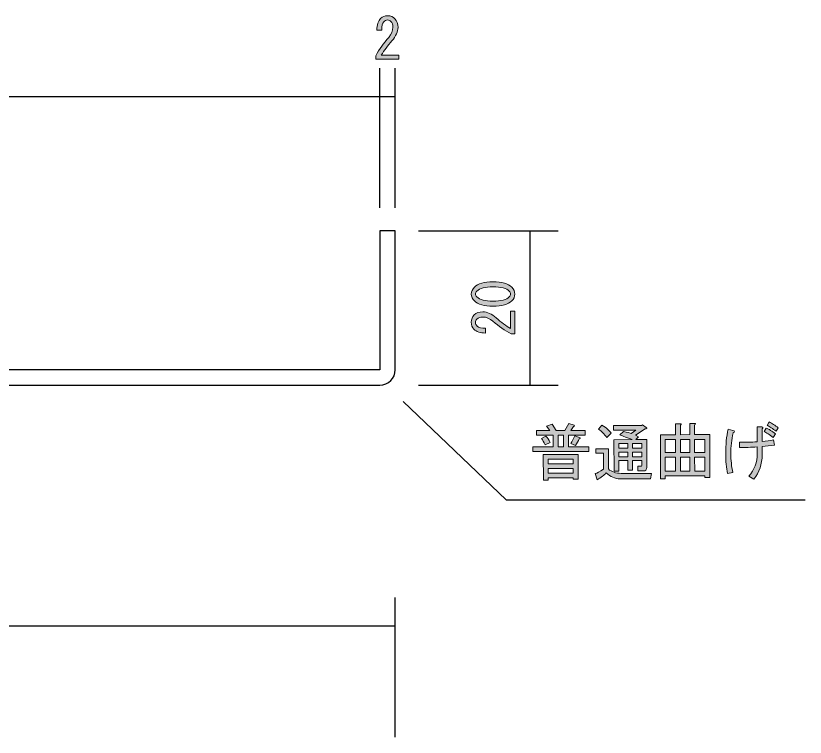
# Model space of a CAD drawing. Header units: millimetres. Extents: x -25 to 217, y 0 to 247.
# Drawn here: x 101.8 to 204.1, y 153 to 246.6 of the extents above; entities that cross this region are included whole.
import ezdxf

# ---------------------------------------------------------------- set-up
doc = ezdxf.new("R2010")
doc.units = ezdxf.units.MM
doc.header["$MEASUREMENT"] = 0
for name, color, linetype, lineweight in [('上面図', 7, 'Continuous', 0), ('側面図', 7, 'Continuous', 0), ('寸法線', 7, 'Continuous', 0)]:
    doc.layers.add(name, color=color, linetype=linetype, lineweight=lineweight)

# ---------------------------------------------------------------- blocks, each defined once
blk = doc.blocks.new('Block_2')
at = {"layer": '側面図'}
h = blk.add_hatch(color=7, dxfattribs=at)
h.dxf.hatch_style = 2
edge = h.paths.add_edge_path()
edge.add_spline(control_points=[(173.74, 191.08), (173.95, 191.4), (174.13, 191.74), (174.28, 192.1), (174.28, 192.1), (174.95, 191.84), (174.95, 191.84), (175.03, 191.76), (175, 191.71), (174.85, 191.69), (174.73, 191.41), (174.56, 191.13), (174.35, 190.83), (174.35, 190.83), (173.74, 191.08), (173.74, 191.08)], knot_values=[0, 0, 0, 0, 1, 1, 1, 2, 2, 2, 3, 3, 3, 4, 4, 4, 5, 5, 5, 5], degree=3, periodic=0)
edge = h.paths.add_edge_path()
edge.add_spline(control_points=[(172.82, 190.67), (172.82, 190.67), (172.82, 192.19), (172.82, 192.19), (172.82, 192.19), (172.13, 192.19), (172.13, 192.19), (172.13, 192.19), (172.13, 190.67), (172.13, 190.67), (172.13, 190.67), (172.82, 190.67), (172.82, 190.67)], knot_values=[0, 0, 0, 0, 1, 1, 1, 2, 2, 2, 3, 3, 3, 4, 4, 4, 4], degree=3, periodic=0)
edge = h.paths.add_edge_path()
edge.add_spline(control_points=[(174.06, 187.85), (174.06, 187.85), (170.83, 187.85), (170.83, 187.85), (170.83, 187.85), (170.83, 187.25), (170.83, 187.25), (170.83, 187.25), (174.06, 187.25), (174.06, 187.25), (174.06, 187.25), (174.06, 187.85), (174.06, 187.85)], knot_values=[0, 0, 0, 0, 1, 1, 1, 2, 2, 2, 3, 3, 3, 4, 4, 4, 4], degree=3, periodic=0)
edge = h.paths.add_edge_path()
edge.add_spline(control_points=[(174.06, 188.45), (174.06, 188.45), (174.06, 189.05), (174.06, 189.05), (174.06, 189.05), (170.83, 189.05), (170.83, 189.05), (170.83, 189.05), (170.83, 188.45), (170.83, 188.45), (170.83, 188.45), (174.06, 188.45), (174.06, 188.45)], knot_values=[0, 0, 0, 0, 1, 1, 1, 2, 2, 2, 3, 3, 3, 4, 4, 4, 4], degree=3, periodic=0)
edge = h.paths.add_edge_path()
edge.add_spline(control_points=[(174.7, 189.66), (174.7, 189.66), (174.7, 186.46), (174.7, 186.46), (174.7, 186.46), (174.06, 186.46), (174.06, 186.46), (174.06, 186.46), (174.06, 186.65), (174.06, 186.65), (174.06, 186.65), (170.83, 186.64), (170.83, 186.64), (170.83, 186.64), (170.83, 186.33), (170.83, 186.33), (170.83, 186.33), (170.2, 186.33), (170.2, 186.33), (170.2, 186.33), (170.19, 189.65), (170.19, 189.65), (170.19, 189.65), (174.7, 189.66), (174.7, 189.66)], knot_values=[0, 0, 0, 0, 1, 1, 1, 2, 2, 2, 3, 3, 3, 4, 4, 4, 5, 5, 5, 6, 6, 6, 7, 7, 7, 8, 8, 8, 8], degree=3, periodic=0)
edge = h.paths.add_edge_path()
edge.add_spline(control_points=[(170.54, 192.06), (170.75, 191.83), (170.93, 191.56), (171.08, 191.24), (171.08, 191.24), (170.45, 190.92), (170.45, 190.92), (170.28, 191.26), (170.11, 191.53), (169.94, 191.75), (169.94, 191.75), (170.54, 192.06), (170.54, 192.06)], knot_values=[0, 0, 0, 0, 1, 1, 1, 2, 2, 2, 3, 3, 3, 4, 4, 4, 4], degree=3, periodic=0)
edge = h.paths.add_edge_path()
edge.add_spline(control_points=[(173.46, 190.67), (173.46, 190.67), (176.09, 190.67), (176.09, 190.67), (176.09, 190.67), (176.09, 190.07), (176.09, 190.07), (176.09, 190.07), (168.83, 190.07), (168.83, 190.07), (168.83, 190.07), (168.83, 190.67), (168.83, 190.67), (168.83, 190.67), (171.49, 190.67), (171.49, 190.67), (171.49, 190.67), (171.49, 192.19), (171.49, 192.19), (171.49, 192.19), (169.31, 192.19), (169.31, 192.19), (169.31, 192.19), (169.31, 192.79), (169.31, 192.79), (169.31, 192.79), (171.02, 192.79), (171.02, 192.79), (171.02, 192.79), (170.6, 193.36), (170.6, 193.36), (170.6, 193.36), (171.33, 193.59), (171.33, 193.59), (171.33, 193.59), (171.84, 192.79), (171.84, 192.79), (171.84, 192.79), (172.98, 192.79), (172.98, 192.79), (172.98, 192.79), (173.49, 193.68), (173.49, 193.68), (173.49, 193.68), (174.19, 193.46), (174.19, 193.46), (174.27, 193.38), (174.24, 193.32), (174.09, 193.3), (174.09, 193.3), (173.74, 192.79), (173.74, 192.79), (173.74, 192.79), (175.61, 192.8), (175.61, 192.8), (175.61, 192.8), (175.61, 192.19), (175.61, 192.19), (175.61, 192.19), (173.46, 192.19), (173.46, 192.19), (173.46, 192.19), (173.46, 190.67), (173.46, 190.67)], knot_values=[0, 0, 0, 0, 1, 1, 1, 2, 2, 2, 3, 3, 3, 4, 4, 4, 5, 5, 5, 6, 6, 6, 7, 7, 7, 8, 8, 8, 9, 9, 9, 10, 10, 10, 11, 11, 11, 12, 12, 12, 13, 13, 13, 14, 14, 14, 15, 15, 15, 16, 16, 16, 17, 17, 17, 18, 18, 18, 19, 19, 19, 20, 20, 20, 21, 21, 21, 21], degree=3, periodic=0)
h = blk.add_hatch(color=7, dxfattribs=at)
h.dxf.hatch_style = 2
edge = h.paths.add_edge_path()
edge.add_spline(control_points=[(182.97, 189.98), (182.97, 189.98), (181.76, 189.98), (181.76, 189.98), (181.76, 189.98), (181.76, 189.38), (181.76, 189.38), (181.76, 189.38), (182.97, 189.38), (182.97, 189.38), (182.97, 189.38), (182.97, 189.98), (182.97, 189.98)], knot_values=[0, 0, 0, 0, 1, 1, 1, 2, 2, 2, 3, 3, 3, 4, 4, 4, 4], degree=3, periodic=0)
edge = h.paths.add_edge_path()
edge.add_spline(control_points=[(181.76, 191.09), (181.76, 191.09), (181.76, 190.49), (181.76, 190.49), (181.76, 190.49), (182.97, 190.49), (182.97, 190.49), (182.97, 190.49), (182.97, 191.09), (182.97, 191.09), (182.97, 191.09), (181.76, 191.09), (181.76, 191.09)], knot_values=[0, 0, 0, 0, 1, 1, 1, 2, 2, 2, 3, 3, 3, 4, 4, 4, 4], degree=3, periodic=0)
edge = h.paths.add_edge_path()
edge.add_spline(control_points=[(181.13, 189.98), (181.13, 189.98), (179.99, 189.98), (179.99, 189.98), (179.99, 189.98), (179.99, 189.38), (179.99, 189.38), (179.99, 189.38), (181.13, 189.38), (181.13, 189.38), (181.13, 189.38), (181.13, 189.98), (181.13, 189.98)], knot_values=[0, 0, 0, 0, 1, 1, 1, 2, 2, 2, 3, 3, 3, 4, 4, 4, 4], degree=3, periodic=0)
edge = h.paths.add_edge_path()
edge.add_spline(control_points=[(179.99, 191.09), (179.99, 191.09), (179.99, 190.49), (179.99, 190.49), (179.99, 190.49), (181.13, 190.49), (181.13, 190.49), (181.13, 190.49), (181.13, 191.09), (181.13, 191.09), (181.13, 191.09), (179.99, 191.09), (179.99, 191.09)], knot_values=[0, 0, 0, 0, 1, 1, 1, 2, 2, 2, 3, 3, 3, 4, 4, 4, 4], degree=3, periodic=0)
edge = h.paths.add_edge_path()
edge.add_spline(control_points=[(180.59, 192.67), (181.12, 192.55), (181.45, 192.45), (181.6, 192.39), (181.6, 192.39), (182.2, 192.83), (182.2, 192.83), (182.2, 192.83), (179.29, 192.83), (179.29, 192.83), (179.29, 192.83), (179.29, 193.43), (179.29, 193.43), (179.29, 193.43), (182.9, 193.44), (182.9, 193.44), (182.9, 193.44), (183.06, 193.53), (183.06, 193.53), (183.06, 193.53), (183.54, 193.18), (183.54, 193.18), (183.66, 193.08), (183.61, 193.01), (183.38, 192.99), (183.38, 192.99), (182.14, 192.17), (182.14, 192.17), (182.14, 192.17), (182.55, 191.98), (182.55, 191.98), (182.55, 191.98), (182.17, 191.6), (182.17, 191.6), (182.17, 191.6), (183.6, 191.6), (183.6, 191.6), (183.6, 191.6), (183.6, 187.98), (183.6, 187.98), (183.6, 187.69), (183.46, 187.54), (183.16, 187.54), (183.16, 187.54), (182.46, 187.54), (182.46, 187.54), (182.46, 187.54), (182.43, 188.14), (182.43, 188.14), (182.43, 188.14), (182.84, 188.14), (182.84, 188.14), (182.93, 188.14), (182.97, 188.18), (182.97, 188.27), (182.97, 188.27), (182.97, 188.87), (182.97, 188.87), (182.97, 188.87), (181.76, 188.87), (181.76, 188.87), (181.76, 188.87), (181.76, 187.63), (181.76, 187.63), (181.76, 187.63), (181.13, 187.63), (181.13, 187.63), (181.13, 187.63), (181.13, 188.87), (181.13, 188.87), (181.13, 188.87), (179.99, 188.87), (179.99, 188.87), (179.99, 188.87), (179.99, 187.51), (179.99, 187.51), (179.99, 187.51), (179.36, 187.51), (179.36, 187.51), (179.36, 187.51), (179.35, 191.59), (179.35, 191.59), (179.35, 191.59), (181.7, 191.6), (181.7, 191.6), (180.81, 191.95), (180.28, 192.15), (180.11, 192.2), (180.11, 192.2), (180.59, 192.67), (180.59, 192.67)], knot_values=[0, 0, 0, 0, 1, 1, 1, 2, 2, 2, 3, 3, 3, 4, 4, 4, 5, 5, 5, 6, 6, 6, 7, 7, 7, 8, 8, 8, 9, 9, 9, 10, 10, 10, 11, 11, 11, 12, 12, 12, 13, 13, 13, 14, 14, 14, 15, 15, 15, 16, 16, 16, 17, 17, 17, 18, 18, 18, 19, 19, 19, 20, 20, 20, 21, 21, 21, 22, 22, 22, 23, 23, 23, 24, 24, 24, 25, 25, 25, 26, 26, 26, 27, 27, 27, 28, 28, 28, 29, 29, 29, 30, 30, 30, 30], degree=3, periodic=0)
edge = h.paths.add_edge_path()
edge.add_spline(control_points=[(177.8, 193.49), (178.37, 193.14), (178.76, 192.79), (178.97, 192.45), (178.97, 192.45), (178.43, 191.88), (178.43, 191.88), (178.1, 192.3), (177.74, 192.66), (177.36, 192.96), (177.36, 192.96), (177.8, 193.49), (177.8, 193.49)], knot_values=[0, 0, 0, 0, 1, 1, 1, 2, 2, 2, 3, 3, 3, 4, 4, 4, 4], degree=3, periodic=0)
edge = h.paths.add_edge_path()
edge.add_spline(control_points=[(178.34, 187.28), (178.09, 186.99), (177.7, 186.69), (177.17, 186.39), (177.17, 186.39), (176.92, 187.19), (176.92, 187.19), (177.15, 187.25), (177.51, 187.44), (177.99, 187.76), (177.99, 187.76), (177.99, 189.82), (177.99, 189.82), (177.99, 189.82), (177.01, 189.82), (177.01, 189.82), (177.01, 189.82), (177.01, 190.42), (177.01, 190.42), (177.01, 190.42), (178.63, 190.42), (178.63, 190.42), (178.63, 190.42), (178.63, 187.79), (178.63, 187.79), (179.05, 187.41), (179.6, 187.22), (180.28, 187.22), (180.28, 187.22), (184.21, 187.22), (184.21, 187.22), (184.21, 187.22), (184.08, 186.53), (184.08, 186.53), (184.08, 186.53), (180.15, 186.52), (180.15, 186.52), (179.49, 186.52), (178.89, 186.78), (178.34, 187.28)], knot_values=[0, 0, 0, 0, 1, 1, 1, 2, 2, 2, 3, 3, 3, 4, 4, 4, 5, 5, 5, 6, 6, 6, 7, 7, 7, 8, 8, 8, 9, 9, 9, 10, 10, 10, 11, 11, 11, 12, 12, 12, 13, 13, 13, 13], degree=3, periodic=0)
h = blk.add_hatch(color=7, dxfattribs=at)
h.dxf.hatch_style = 2
edge = h.paths.add_edge_path()
edge.add_spline(control_points=[(189.82, 187.51), (189.82, 187.51), (191.15, 187.51), (191.15, 187.51), (191.15, 187.51), (191.15, 189.32), (191.15, 189.32), (191.15, 189.32), (189.81, 189.32), (189.81, 189.32), (189.81, 189.32), (189.82, 187.51), (189.82, 187.51)], knot_values=[0, 0, 0, 0, 1, 1, 1, 2, 2, 2, 3, 3, 3, 4, 4, 4, 4], degree=3, periodic=0)
edge = h.paths.add_edge_path()
edge.add_spline(control_points=[(189.81, 189.92), (189.81, 189.92), (191.14, 189.92), (191.14, 189.92), (191.14, 189.92), (191.14, 191.63), (191.14, 191.63), (191.14, 191.63), (189.81, 191.63), (189.81, 191.63), (189.81, 191.63), (189.81, 189.92), (189.81, 189.92)], knot_values=[0, 0, 0, 0, 1, 1, 1, 2, 2, 2, 3, 3, 3, 4, 4, 4, 4], degree=3, periodic=0)
edge = h.paths.add_edge_path()
edge.add_spline(control_points=[(187.98, 187.51), (187.98, 187.51), (189.18, 187.51), (189.18, 187.51), (189.18, 187.51), (189.18, 189.32), (189.18, 189.32), (189.18, 189.32), (187.98, 189.32), (187.98, 189.32), (187.98, 189.32), (187.98, 187.51), (187.98, 187.51)], knot_values=[0, 0, 0, 0, 1, 1, 1, 2, 2, 2, 3, 3, 3, 4, 4, 4, 4], degree=3, periodic=0)
edge = h.paths.add_edge_path()
edge.add_spline(control_points=[(187.98, 189.92), (187.98, 189.92), (189.18, 189.92), (189.18, 189.92), (189.18, 189.92), (189.18, 191.63), (189.18, 191.63), (189.18, 191.63), (187.97, 191.63), (187.97, 191.63), (187.97, 191.63), (187.98, 189.92), (187.98, 189.92)], knot_values=[0, 0, 0, 0, 1, 1, 1, 2, 2, 2, 3, 3, 3, 4, 4, 4, 4], degree=3, periodic=0)
edge = h.paths.add_edge_path()
edge.add_spline(control_points=[(186.01, 187.51), (186.01, 187.51), (187.34, 187.51), (187.34, 187.51), (187.34, 187.51), (187.34, 189.32), (187.34, 189.32), (187.34, 189.32), (186.01, 189.32), (186.01, 189.32), (186.01, 189.32), (186.01, 187.51), (186.01, 187.51)], knot_values=[0, 0, 0, 0, 1, 1, 1, 2, 2, 2, 3, 3, 3, 4, 4, 4, 4], degree=3, periodic=0)
edge = h.paths.add_edge_path()
edge.add_spline(control_points=[(186.01, 189.92), (186.01, 189.92), (187.34, 189.92), (187.34, 189.92), (187.34, 189.92), (187.34, 191.63), (187.34, 191.63), (187.34, 191.63), (186.01, 191.63), (186.01, 191.63), (186.01, 191.63), (186.01, 189.92), (186.01, 189.92)], knot_values=[0, 0, 0, 0, 1, 1, 1, 2, 2, 2, 3, 3, 3, 4, 4, 4, 4], degree=3, periodic=0)
edge = h.paths.add_edge_path()
edge.add_spline(control_points=[(191.15, 186.91), (191.15, 186.91), (186.01, 186.91), (186.01, 186.91), (186.01, 186.91), (186.01, 186.53), (186.01, 186.53), (186.01, 186.53), (185.38, 186.53), (185.38, 186.53), (185.38, 186.53), (185.37, 192.23), (185.37, 192.23), (185.37, 192.23), (187.34, 192.23), (187.34, 192.23), (187.34, 192.23), (187.34, 193.66), (187.34, 193.66), (187.34, 193.66), (187.94, 193.66), (187.94, 193.66), (188.11, 193.64), (188.12, 193.58), (187.97, 193.47), (187.97, 193.47), (187.97, 192.23), (187.97, 192.23), (187.97, 192.23), (189.18, 192.24), (189.18, 192.24), (189.18, 192.24), (189.18, 193.69), (189.18, 193.69), (189.18, 193.69), (189.78, 193.69), (189.78, 193.69), (189.95, 193.67), (189.96, 193.61), (189.81, 193.5), (189.81, 193.5), (189.81, 192.24), (189.81, 192.24), (189.81, 192.24), (191.78, 192.24), (191.78, 192.24), (191.78, 192.24), (191.78, 186.69), (191.78, 186.69), (191.78, 186.69), (191.15, 186.69), (191.15, 186.69), (191.15, 186.69), (191.15, 186.91), (191.15, 186.91)], knot_values=[0, 0, 0, 0, 1, 1, 1, 2, 2, 2, 3, 3, 3, 4, 4, 4, 5, 5, 5, 6, 6, 6, 7, 7, 7, 8, 8, 8, 9, 9, 9, 10, 10, 10, 11, 11, 11, 12, 12, 12, 13, 13, 13, 14, 14, 14, 15, 15, 15, 16, 16, 16, 17, 17, 17, 18, 18, 18, 18], degree=3, periodic=0)
h = blk.add_hatch(color=7, dxfattribs=at)
h.dxf.hatch_style = 2
edge = h.paths.add_edge_path()
edge.add_spline(control_points=[(199.48, 193.89), (199.84, 193.7), (200.23, 193.45), (200.65, 193.13), (200.65, 193.13), (200.37, 192.69), (200.37, 192.69), (199.92, 193.02), (199.53, 193.28), (199.19, 193.45), (199.19, 193.45), (199.48, 193.89), (199.48, 193.89)], knot_values=[0, 0, 0, 0, 1, 1, 1, 2, 2, 2, 3, 3, 3, 4, 4, 4, 4], degree=3, periodic=0)
edge = h.paths.add_edge_path()
edge.add_spline(control_points=[(199.1, 193.1), (199.44, 192.95), (199.83, 192.7), (200.27, 192.34), (200.27, 192.34), (199.99, 191.89), (199.99, 191.89), (199.5, 192.25), (199.11, 192.51), (198.81, 192.65), (198.81, 192.65), (199.1, 193.1), (199.1, 193.1)], knot_values=[0, 0, 0, 0, 1, 1, 1, 2, 2, 2, 3, 3, 3, 4, 4, 4, 4], degree=3, periodic=0)
edge = h.paths.add_edge_path()
edge.add_spline(control_points=[(200.15, 190.88), (199.6, 190.82), (199.07, 190.76), (198.56, 190.72), (198.56, 190.72), (198.56, 189.64), (198.56, 189.64), (198.56, 188.42), (198.2, 187.36), (197.49, 186.47), (197.49, 186.47), (196.82, 186.85), (196.82, 186.85), (197.56, 187.7), (197.93, 188.67), (197.93, 189.77), (197.93, 189.77), (197.93, 190.66), (197.93, 190.66), (197.12, 190.59), (196.36, 190.56), (195.64, 190.56), (195.64, 190.56), (195.64, 191.26), (195.64, 191.26), (196.36, 191.24), (197.12, 191.26), (197.93, 191.32), (197.93, 191.32), (197.93, 193.26), (197.93, 193.26), (197.93, 193.26), (198.5, 193.26), (198.5, 193.26), (198.69, 193.21), (198.71, 193.13), (198.56, 193), (198.56, 193), (198.56, 191.35), (198.56, 191.35), (199.09, 191.4), (199.58, 191.46), (200.05, 191.55), (200.05, 191.55), (200.15, 190.88), (200.15, 190.88)], knot_values=[0, 0, 0, 0, 1, 1, 1, 2, 2, 2, 3, 3, 3, 4, 4, 4, 5, 5, 5, 6, 6, 6, 7, 7, 7, 8, 8, 8, 9, 9, 9, 10, 10, 10, 11, 11, 11, 12, 12, 12, 13, 13, 13, 14, 14, 14, 15, 15, 15, 15], degree=3, periodic=0)
edge = h.paths.add_edge_path()
edge.add_spline(control_points=[(194.76, 187.33), (194.76, 187.33), (194.06, 187.2), (194.06, 187.2), (193.91, 187.96), (193.84, 188.8), (193.84, 189.73), (193.84, 190.96), (193.94, 192.03), (194.15, 192.94), (194.15, 192.94), (194.76, 192.78), (194.76, 192.78), (195.03, 192.71), (195.04, 192.62), (194.79, 192.49), (194.6, 191.58), (194.5, 190.66), (194.5, 189.73), (194.51, 188.97), (194.59, 188.17), (194.76, 187.33)], knot_values=[0, 0, 0, 0, 1, 1, 1, 2, 2, 2, 3, 3, 3, 4, 4, 4, 5, 5, 5, 6, 6, 6, 7, 7, 7, 7], degree=3, periodic=0)
for points, knots in [([(173.46, 190.67), (173.46, 190.67), (176.09, 190.67), (176.09, 190.67), (176.09, 190.67), (176.09, 190.07), (176.09, 190.07), (176.09, 190.07), (168.83, 190.07), (168.83, 190.07), (168.83, 190.07), (168.83, 190.67), (168.83, 190.67), (168.83, 190.67), (171.49, 190.67), (171.49, 190.67), (171.49, 190.67), (171.49, 192.19), (171.49, 192.19), (171.49, 192.19), (169.31, 192.19), (169.31, 192.19), (169.31, 192.19), (169.31, 192.79), (169.31, 192.79), (169.31, 192.79), (171.02, 192.79), (171.02, 192.79), (171.02, 192.79), (170.6, 193.36), (170.6, 193.36), (170.6, 193.36), (171.33, 193.59), (171.33, 193.59), (171.33, 193.59), (171.84, 192.79), (171.84, 192.79), (171.84, 192.79), (172.98, 192.79), (172.98, 192.79), (172.98, 192.79), (173.49, 193.68), (173.49, 193.68), (173.49, 193.68), (174.19, 193.46), (174.19, 193.46), (174.27, 193.38), (174.24, 193.32), (174.09, 193.3), (174.09, 193.3), (173.74, 192.79), (173.74, 192.79), (173.74, 192.79), (175.61, 192.8), (175.61, 192.8), (175.61, 192.8), (175.61, 192.19), (175.61, 192.19), (175.61, 192.19), (173.46, 192.19), (173.46, 192.19), (173.46, 192.19), (173.46, 190.67), (173.46, 190.67)], [0, 0, 0, 0, 1, 1, 1, 2, 2, 2, 3, 3, 3, 4, 4, 4, 5, 5, 5, 6, 6, 6, 7, 7, 7, 8, 8, 8, 9, 9, 9, 10, 10, 10, 11, 11, 11, 12, 12, 12, 13, 13, 13, 14, 14, 14, 15, 15, 15, 16, 16, 16, 17, 17, 17, 18, 18, 18, 19, 19, 19, 20, 20, 20, 21, 21, 21, 21]), ([(177.8, 193.49), (178.37, 193.14), (178.76, 192.79), (178.97, 192.45), (178.97, 192.45), (178.43, 191.88), (178.43, 191.88), (178.1, 192.3), (177.74, 192.66), (177.36, 192.96), (177.36, 192.96), (177.8, 193.49), (177.8, 193.49)], [0, 0, 0, 0, 1, 1, 1, 2, 2, 2, 3, 3, 3, 4, 4, 4, 4]), ([(180.59, 192.67), (181.12, 192.55), (181.45, 192.45), (181.6, 192.39), (181.6, 192.39), (182.2, 192.83), (182.2, 192.83), (182.2, 192.83), (179.29, 192.83), (179.29, 192.83), (179.29, 192.83), (179.29, 193.43), (179.29, 193.43), (179.29, 193.43), (182.9, 193.44), (182.9, 193.44), (182.9, 193.44), (183.06, 193.53), (183.06, 193.53), (183.06, 193.53), (183.54, 193.18), (183.54, 193.18), (183.66, 193.08), (183.61, 193.01), (183.38, 192.99), (183.38, 192.99), (182.14, 192.17), (182.14, 192.17), (182.14, 192.17), (182.55, 191.98), (182.55, 191.98), (182.55, 191.98), (182.17, 191.6), (182.17, 191.6), (182.17, 191.6), (183.6, 191.6), (183.6, 191.6), (183.6, 191.6), (183.6, 187.98), (183.6, 187.98), (183.6, 187.69), (183.46, 187.54), (183.16, 187.54), (183.16, 187.54), (182.46, 187.54), (182.46, 187.54), (182.46, 187.54), (182.43, 188.14), (182.43, 188.14), (182.43, 188.14), (182.84, 188.14), (182.84, 188.14), (182.93, 188.14), (182.97, 188.18), (182.97, 188.27), (182.97, 188.27), (182.97, 188.87), (182.97, 188.87), (182.97, 188.87), (181.76, 188.87), (181.76, 188.87), (181.76, 188.87), (181.76, 187.63), (181.76, 187.63), (181.76, 187.63), (181.13, 187.63), (181.13, 187.63), (181.13, 187.63), (181.13, 188.87), (181.13, 188.87), (181.13, 188.87), (179.99, 188.87), (179.99, 188.87), (179.99, 188.87), (179.99, 187.51), (179.99, 187.51), (179.99, 187.51), (179.36, 187.51), (179.36, 187.51), (179.36, 187.51), (179.35, 191.59), (179.35, 191.59), (179.35, 191.59), (181.7, 191.6), (181.7, 191.6), (180.81, 191.95), (180.28, 192.15), (180.11, 192.2), (180.11, 192.2), (180.59, 192.67), (180.59, 192.67)], [0, 0, 0, 0, 1, 1, 1, 2, 2, 2, 3, 3, 3, 4, 4, 4, 5, 5, 5, 6, 6, 6, 7, 7, 7, 8, 8, 8, 9, 9, 9, 10, 10, 10, 11, 11, 11, 12, 12, 12, 13, 13, 13, 14, 14, 14, 15, 15, 15, 16, 16, 16, 17, 17, 17, 18, 18, 18, 19, 19, 19, 20, 20, 20, 21, 21, 21, 22, 22, 22, 23, 23, 23, 24, 24, 24, 25, 25, 25, 26, 26, 26, 27, 27, 27, 28, 28, 28, 29, 29, 29, 30, 30, 30, 30]), ([(191.15, 186.91), (191.15, 186.91), (186.01, 186.91), (186.01, 186.91), (186.01, 186.91), (186.01, 186.53), (186.01, 186.53), (186.01, 186.53), (185.38, 186.53), (185.38, 186.53), (185.38, 186.53), (185.37, 192.23), (185.37, 192.23), (185.37, 192.23), (187.34, 192.23), (187.34, 192.23), (187.34, 192.23), (187.34, 193.66), (187.34, 193.66), (187.34, 193.66), (187.94, 193.66), (187.94, 193.66), (188.11, 193.64), (188.12, 193.58), (187.97, 193.47), (187.97, 193.47), (187.97, 192.23), (187.97, 192.23), (187.97, 192.23), (189.18, 192.24), (189.18, 192.24), (189.18, 192.24), (189.18, 193.69), (189.18, 193.69), (189.18, 193.69), (189.78, 193.69), (189.78, 193.69), (189.95, 193.67), (189.96, 193.61), (189.81, 193.5), (189.81, 193.5), (189.81, 192.24), (189.81, 192.24), (189.81, 192.24), (191.78, 192.24), (191.78, 192.24), (191.78, 192.24), (191.78, 186.69), (191.78, 186.69), (191.78, 186.69), (191.15, 186.69), (191.15, 186.69), (191.15, 186.69), (191.15, 186.91), (191.15, 186.91)], [0, 0, 0, 0, 1, 1, 1, 2, 2, 2, 3, 3, 3, 4, 4, 4, 5, 5, 5, 6, 6, 6, 7, 7, 7, 8, 8, 8, 9, 9, 9, 10, 10, 10, 11, 11, 11, 12, 12, 12, 13, 13, 13, 14, 14, 14, 15, 15, 15, 16, 16, 16, 17, 17, 17, 18, 18, 18, 18]), ([(199.48, 193.89), (199.84, 193.7), (200.23, 193.45), (200.65, 193.13), (200.65, 193.13), (200.37, 192.69), (200.37, 192.69), (199.92, 193.02), (199.53, 193.28), (199.19, 193.45), (199.19, 193.45), (199.48, 193.89), (199.48, 193.89)], [0, 0, 0, 0, 1, 1, 1, 2, 2, 2, 3, 3, 3, 4, 4, 4, 4]), ([(194.76, 187.33), (194.76, 187.33), (194.06, 187.2), (194.06, 187.2), (193.91, 187.96), (193.84, 188.8), (193.84, 189.73), (193.84, 190.96), (193.94, 192.03), (194.15, 192.94), (194.15, 192.94), (194.76, 192.78), (194.76, 192.78), (195.03, 192.71), (195.04, 192.62), (194.79, 192.49), (194.6, 191.58), (194.5, 190.66), (194.5, 189.73), (194.51, 188.97), (194.59, 188.17), (194.76, 187.33)], [0, 0, 0, 0, 1, 1, 1, 2, 2, 2, 3, 3, 3, 4, 4, 4, 5, 5, 5, 6, 6, 6, 7, 7, 7, 7]), ([(200.15, 190.88), (199.6, 190.82), (199.07, 190.76), (198.56, 190.72), (198.56, 190.72), (198.56, 189.64), (198.56, 189.64), (198.56, 188.42), (198.2, 187.36), (197.49, 186.47), (197.49, 186.47), (196.82, 186.85), (196.82, 186.85), (197.56, 187.7), (197.93, 188.67), (197.93, 189.77), (197.93, 189.77), (197.93, 190.66), (197.93, 190.66), (197.12, 190.59), (196.36, 190.56), (195.64, 190.56), (195.64, 190.56), (195.64, 191.26), (195.64, 191.26), (196.36, 191.24), (197.12, 191.26), (197.93, 191.32), (197.93, 191.32), (197.93, 193.26), (197.93, 193.26), (197.93, 193.26), (198.5, 193.26), (198.5, 193.26), (198.69, 193.21), (198.71, 193.13), (198.56, 193), (198.56, 193), (198.56, 191.35), (198.56, 191.35), (199.09, 191.4), (199.58, 191.46), (200.05, 191.55), (200.05, 191.55), (200.15, 190.88), (200.15, 190.88)], [0, 0, 0, 0, 1, 1, 1, 2, 2, 2, 3, 3, 3, 4, 4, 4, 5, 5, 5, 6, 6, 6, 7, 7, 7, 8, 8, 8, 9, 9, 9, 10, 10, 10, 11, 11, 11, 12, 12, 12, 13, 13, 13, 14, 14, 14, 15, 15, 15, 15]), ([(199.1, 193.1), (199.44, 192.95), (199.83, 192.7), (200.27, 192.34), (200.27, 192.34), (199.99, 191.89), (199.99, 191.89), (199.5, 192.25), (199.11, 192.51), (198.81, 192.65), (198.81, 192.65), (199.1, 193.1), (199.1, 193.1)], [0, 0, 0, 0, 1, 1, 1, 2, 2, 2, 3, 3, 3, 4, 4, 4, 4]), ([(170.54, 192.06), (170.75, 191.83), (170.93, 191.56), (171.08, 191.24), (171.08, 191.24), (170.45, 190.92), (170.45, 190.92), (170.28, 191.26), (170.11, 191.53), (169.94, 191.75), (169.94, 191.75), (170.54, 192.06), (170.54, 192.06)], [0, 0, 0, 0, 1, 1, 1, 2, 2, 2, 3, 3, 3, 4, 4, 4, 4]), ([(172.82, 190.67), (172.82, 190.67), (172.82, 192.19), (172.82, 192.19), (172.82, 192.19), (172.13, 192.19), (172.13, 192.19), (172.13, 192.19), (172.13, 190.67), (172.13, 190.67), (172.13, 190.67), (172.82, 190.67), (172.82, 190.67)], [0, 0, 0, 0, 1, 1, 1, 2, 2, 2, 3, 3, 3, 4, 4, 4, 4]), ([(173.74, 191.08), (173.95, 191.4), (174.13, 191.74), (174.28, 192.1), (174.28, 192.1), (174.95, 191.84), (174.95, 191.84), (175.03, 191.76), (175, 191.71), (174.85, 191.69), (174.73, 191.41), (174.56, 191.13), (174.35, 190.83), (174.35, 190.83), (173.74, 191.08), (173.74, 191.08)], [0, 0, 0, 0, 1, 1, 1, 2, 2, 2, 3, 3, 3, 4, 4, 4, 5, 5, 5, 5]), ([(186.01, 189.92), (186.01, 189.92), (187.34, 189.92), (187.34, 189.92), (187.34, 189.92), (187.34, 191.63), (187.34, 191.63), (187.34, 191.63), (186.01, 191.63), (186.01, 191.63), (186.01, 191.63), (186.01, 189.92), (186.01, 189.92)], [0, 0, 0, 0, 1, 1, 1, 2, 2, 2, 3, 3, 3, 4, 4, 4, 4]), ([(187.98, 189.92), (187.98, 189.92), (189.18, 189.92), (189.18, 189.92), (189.18, 189.92), (189.18, 191.63), (189.18, 191.63), (189.18, 191.63), (187.97, 191.63), (187.97, 191.63), (187.97, 191.63), (187.98, 189.92), (187.98, 189.92)], [0, 0, 0, 0, 1, 1, 1, 2, 2, 2, 3, 3, 3, 4, 4, 4, 4]), ([(189.81, 189.92), (189.81, 189.92), (191.14, 189.92), (191.14, 189.92), (191.14, 189.92), (191.14, 191.63), (191.14, 191.63), (191.14, 191.63), (189.81, 191.63), (189.81, 191.63), (189.81, 191.63), (189.81, 189.92), (189.81, 189.92)], [0, 0, 0, 0, 1, 1, 1, 2, 2, 2, 3, 3, 3, 4, 4, 4, 4]), ([(178.34, 187.28), (178.09, 186.99), (177.7, 186.69), (177.17, 186.39), (177.17, 186.39), (176.92, 187.19), (176.92, 187.19), (177.15, 187.25), (177.51, 187.44), (177.99, 187.76), (177.99, 187.76), (177.99, 189.82), (177.99, 189.82), (177.99, 189.82), (177.01, 189.82), (177.01, 189.82), (177.01, 189.82), (177.01, 190.42), (177.01, 190.42), (177.01, 190.42), (178.63, 190.42), (178.63, 190.42), (178.63, 190.42), (178.63, 187.79), (178.63, 187.79), (179.05, 187.41), (179.6, 187.22), (180.28, 187.22), (180.28, 187.22), (184.21, 187.22), (184.21, 187.22), (184.21, 187.22), (184.08, 186.53), (184.08, 186.53), (184.08, 186.53), (180.15, 186.52), (180.15, 186.52), (179.49, 186.52), (178.89, 186.78), (178.34, 187.28)], [0, 0, 0, 0, 1, 1, 1, 2, 2, 2, 3, 3, 3, 4, 4, 4, 5, 5, 5, 6, 6, 6, 7, 7, 7, 8, 8, 8, 9, 9, 9, 10, 10, 10, 11, 11, 11, 12, 12, 12, 13, 13, 13, 13]), ([(179.99, 191.09), (179.99, 191.09), (179.99, 190.49), (179.99, 190.49), (179.99, 190.49), (181.13, 190.49), (181.13, 190.49), (181.13, 190.49), (181.13, 191.09), (181.13, 191.09), (181.13, 191.09), (179.99, 191.09), (179.99, 191.09)], [0, 0, 0, 0, 1, 1, 1, 2, 2, 2, 3, 3, 3, 4, 4, 4, 4]), ([(181.76, 191.09), (181.76, 191.09), (181.76, 190.49), (181.76, 190.49), (181.76, 190.49), (182.97, 190.49), (182.97, 190.49), (182.97, 190.49), (182.97, 191.09), (182.97, 191.09), (182.97, 191.09), (181.76, 191.09), (181.76, 191.09)], [0, 0, 0, 0, 1, 1, 1, 2, 2, 2, 3, 3, 3, 4, 4, 4, 4]), ([(174.7, 189.66), (174.7, 189.66), (174.7, 186.46), (174.7, 186.46), (174.7, 186.46), (174.06, 186.46), (174.06, 186.46), (174.06, 186.46), (174.06, 186.65), (174.06, 186.65), (174.06, 186.65), (170.83, 186.64), (170.83, 186.64), (170.83, 186.64), (170.83, 186.33), (170.83, 186.33), (170.83, 186.33), (170.2, 186.33), (170.2, 186.33), (170.2, 186.33), (170.19, 189.65), (170.19, 189.65), (170.19, 189.65), (174.7, 189.66), (174.7, 189.66)], [0, 0, 0, 0, 1, 1, 1, 2, 2, 2, 3, 3, 3, 4, 4, 4, 5, 5, 5, 6, 6, 6, 7, 7, 7, 8, 8, 8, 8]), ([(181.13, 189.98), (181.13, 189.98), (179.99, 189.98), (179.99, 189.98), (179.99, 189.98), (179.99, 189.38), (179.99, 189.38), (179.99, 189.38), (181.13, 189.38), (181.13, 189.38), (181.13, 189.38), (181.13, 189.98), (181.13, 189.98)], [0, 0, 0, 0, 1, 1, 1, 2, 2, 2, 3, 3, 3, 4, 4, 4, 4]), ([(182.97, 189.98), (182.97, 189.98), (181.76, 189.98), (181.76, 189.98), (181.76, 189.98), (181.76, 189.38), (181.76, 189.38), (181.76, 189.38), (182.97, 189.38), (182.97, 189.38), (182.97, 189.38), (182.97, 189.98), (182.97, 189.98)], [0, 0, 0, 0, 1, 1, 1, 2, 2, 2, 3, 3, 3, 4, 4, 4, 4]), ([(186.01, 187.51), (186.01, 187.51), (187.34, 187.51), (187.34, 187.51), (187.34, 187.51), (187.34, 189.32), (187.34, 189.32), (187.34, 189.32), (186.01, 189.32), (186.01, 189.32), (186.01, 189.32), (186.01, 187.51), (186.01, 187.51)], [0, 0, 0, 0, 1, 1, 1, 2, 2, 2, 3, 3, 3, 4, 4, 4, 4]), ([(187.98, 187.51), (187.98, 187.51), (189.18, 187.51), (189.18, 187.51), (189.18, 187.51), (189.18, 189.32), (189.18, 189.32), (189.18, 189.32), (187.98, 189.32), (187.98, 189.32), (187.98, 189.32), (187.98, 187.51), (187.98, 187.51)], [0, 0, 0, 0, 1, 1, 1, 2, 2, 2, 3, 3, 3, 4, 4, 4, 4]), ([(189.82, 187.51), (189.82, 187.51), (191.15, 187.51), (191.15, 187.51), (191.15, 187.51), (191.15, 189.32), (191.15, 189.32), (191.15, 189.32), (189.81, 189.32), (189.81, 189.32), (189.81, 189.32), (189.82, 187.51), (189.82, 187.51)], [0, 0, 0, 0, 1, 1, 1, 2, 2, 2, 3, 3, 3, 4, 4, 4, 4]), ([(174.06, 188.45), (174.06, 188.45), (174.06, 189.05), (174.06, 189.05), (174.06, 189.05), (170.83, 189.05), (170.83, 189.05), (170.83, 189.05), (170.83, 188.45), (170.83, 188.45), (170.83, 188.45), (174.06, 188.45), (174.06, 188.45)], [0, 0, 0, 0, 1, 1, 1, 2, 2, 2, 3, 3, 3, 4, 4, 4, 4]), ([(174.06, 187.85), (174.06, 187.85), (170.83, 187.85), (170.83, 187.85), (170.83, 187.85), (170.83, 187.25), (170.83, 187.25), (170.83, 187.25), (174.06, 187.25), (174.06, 187.25), (174.06, 187.25), (174.06, 187.85), (174.06, 187.85)], [0, 0, 0, 0, 1, 1, 1, 2, 2, 2, 3, 3, 3, 4, 4, 4, 4])]:
    blk.add_open_spline(points, degree=3, knots=knots, dxfattribs=at)
blk = doc.blocks.new('Block_1')
at = {"layer": '側面図', "color": 7, "lineweight": 30}
blk.add_lwpolyline([(152.01, 196.56), (165.39, 183.78), (204.14, 183.78)], dxfattribs=at)
at = {"layer": '側面図'}
blk.add_blockref('Block_2', (0, 0), dxfattribs=at)
blk = doc.blocks.new('Block_0')
at = {"layer": '側面図'}
blk.add_blockref('Block_1', (0, 0), dxfattribs=at)
blk = doc.blocks.new('Block_5')
at = {"layer": '上面図', "color": 7, "lineweight": 30}
for p, q in [((2, 221.66), (2, 239.78)), ((149, 221.66), (149, 239.78)), ((2, 236.11), (149, 236.11))]:
    blk.add_line(p, q, dxfattribs=at)
blk = doc.blocks.new('Block_3')
at = {"layer": '上面図'}
blk.add_blockref('Block_5', (0, 0), dxfattribs=at)
blk = doc.blocks.new('Block_7')
at = {"layer": '上面図', "color": 7, "lineweight": 30}
for p, q in [((149, 221.66), (149, 239.78)), ((151, 221.66), (151, 239.78)), ((149, 236.11), (151, 236.11))]:
    blk.add_line(p, q, dxfattribs=at)
blk = doc.blocks.new('Block_6')
at = {"layer": '上面図'}
h = blk.add_hatch(color=7, dxfattribs=at)
h.dxf.hatch_style = 2
edge = h.paths.add_edge_path()
edge.add_spline(control_points=[(151.45, 241.47), (151.45, 241.47), (151.45, 240.92), (151.45, 240.92), (151.45, 240.92), (148.5, 240.92), (148.5, 240.92), (148.5, 240.92), (148.5, 241.39), (148.5, 241.39), (148.94, 242.22), (149.49, 243.01), (150.15, 243.76), (150.51, 244.18), (150.7, 244.63), (150.7, 245.09), (150.7, 245.42), (150.61, 245.67), (150.44, 245.84), (150.32, 245.96), (150.16, 246.02), (149.97, 246.02), (149.82, 246.02), (149.66, 245.94), (149.51, 245.79), (149.34, 245.61), (149.25, 245.25), (149.25, 244.71), (149.25, 244.71), (148.61, 244.71), (148.61, 244.71), (148.63, 245.41), (148.8, 245.91), (149.1, 246.22), (149.34, 246.45), (149.64, 246.57), (150.03, 246.57), (150.4, 246.57), (150.71, 246.44), (150.96, 246.19), (151.23, 245.92), (151.36, 245.54), (151.36, 245.06), (151.36, 244.5), (151.1, 243.92), (150.58, 243.33), (150.02, 242.69), (149.56, 242.07), (149.19, 241.47), (149.19, 241.47), (151.45, 241.47), (151.45, 241.47)], knot_values=[0, 0, 0, 0, 1, 1, 1, 2, 2, 2, 3, 3, 3, 4, 4, 4, 5, 5, 5, 6, 6, 6, 7, 7, 7, 8, 8, 8, 9, 9, 9, 10, 10, 10, 11, 11, 11, 12, 12, 12, 13, 13, 13, 14, 14, 14, 15, 15, 15, 16, 16, 16, 17, 17, 17, 17], degree=3, periodic=0)
blk.add_open_spline([(151.45, 241.47), (151.45, 241.47), (151.45, 240.92), (151.45, 240.92), (151.45, 240.92), (148.5, 240.92), (148.5, 240.92), (148.5, 240.92), (148.5, 241.39), (148.5, 241.39), (148.94, 242.22), (149.49, 243.01), (150.15, 243.76), (150.51, 244.18), (150.7, 244.63), (150.7, 245.09), (150.7, 245.42), (150.61, 245.67), (150.44, 245.84), (150.32, 245.96), (150.16, 246.02), (149.97, 246.02), (149.82, 246.02), (149.66, 245.94), (149.51, 245.79), (149.34, 245.61), (149.25, 245.25), (149.25, 244.71), (149.25, 244.71), (148.61, 244.71), (148.61, 244.71), (148.63, 245.41), (148.8, 245.91), (149.1, 246.22), (149.34, 246.45), (149.64, 246.57), (150.03, 246.57), (150.4, 246.57), (150.71, 246.44), (150.96, 246.19), (151.23, 245.92), (151.36, 245.54), (151.36, 245.06), (151.36, 244.5), (151.1, 243.92), (150.58, 243.33), (150.02, 242.69), (149.56, 242.07), (149.19, 241.47), (149.19, 241.47), (151.45, 241.47), (151.45, 241.47)], degree=3, knots=[0, 0, 0, 0, 1, 1, 1, 2, 2, 2, 3, 3, 3, 4, 4, 4, 5, 5, 5, 6, 6, 6, 7, 7, 7, 8, 8, 8, 9, 9, 9, 10, 10, 10, 11, 11, 11, 12, 12, 12, 13, 13, 13, 14, 14, 14, 15, 15, 15, 16, 16, 16, 17, 17, 17, 17], dxfattribs=at)
blk.add_blockref('Block_7', (0, 0), dxfattribs=at)
blk = doc.blocks.new('Block_11')
at = {"layer": '上面図'}
h = blk.add_hatch(color=7, dxfattribs=at)
h.dxf.hatch_style = 2
edge = h.paths.add_edge_path()
edge.add_spline(control_points=[(161.59, 210.86), (161.47, 210.74), (161.41, 210.62), (161.41, 210.48), (161.41, 210.35), (161.47, 210.22), (161.59, 210.1), (161.97, 209.74), (162.67, 209.55), (163.67, 209.55), (164.71, 209.55), (165.42, 209.74), (165.78, 210.1), (165.9, 210.22), (165.96, 210.35), (165.96, 210.48), (165.96, 210.62), (165.9, 210.74), (165.78, 210.86), (165.42, 211.22), (164.71, 211.41), (163.67, 211.41), (162.65, 211.41), (161.95, 211.22), (161.59, 210.86)], knot_values=[0, 0, 0, 0, 1, 1, 1, 2, 2, 2, 3, 3, 3, 4, 4, 4, 5, 5, 5, 6, 6, 6, 7, 7, 7, 8, 8, 8, 8], degree=3, periodic=0)
edge = h.paths.add_edge_path()
edge.add_spline(control_points=[(161.27, 209.58), (161, 209.85), (160.86, 210.15), (160.86, 210.48), (160.86, 210.81), (161, 211.11), (161.27, 211.38), (161.73, 211.84), (162.53, 212.07), (163.67, 212.07), (164.83, 212.07), (165.64, 211.84), (166.1, 211.38), (166.37, 211.11), (166.5, 210.81), (166.5, 210.48), (166.5, 210.15), (166.37, 209.85), (166.1, 209.58), (165.64, 209.12), (164.83, 208.89), (163.67, 208.89), (162.53, 208.89), (161.73, 209.12), (161.27, 209.58)], knot_values=[0, 0, 0, 0, 1, 1, 1, 2, 2, 2, 3, 3, 3, 4, 4, 4, 5, 5, 5, 6, 6, 6, 7, 7, 7, 8, 8, 8, 8], degree=3, periodic=0)
h = blk.add_hatch(color=7, dxfattribs=at)
h.dxf.hatch_style = 2
edge = h.paths.add_edge_path()
edge.add_spline(control_points=[(165.96, 208.25), (165.96, 208.25), (166.5, 208.25), (166.5, 208.25), (166.5, 208.25), (166.5, 205.3), (166.5, 205.3), (166.5, 205.3), (166.04, 205.3), (166.04, 205.3), (165.21, 205.74), (164.42, 206.29), (163.67, 206.95), (163.24, 207.32), (162.8, 207.5), (162.34, 207.5), (162.01, 207.5), (161.76, 207.41), (161.59, 207.24), (161.47, 207.12), (161.41, 206.97), (161.41, 206.78), (161.41, 206.62), (161.49, 206.47), (161.64, 206.31), (161.82, 206.14), (162.17, 206.05), (162.71, 206.05), (162.71, 206.05), (162.71, 205.42), (162.71, 205.42), (162.02, 205.43), (161.52, 205.6), (161.21, 205.91), (160.98, 206.14), (160.86, 206.45), (160.86, 206.83), (160.86, 207.2), (160.99, 207.51), (161.24, 207.76), (161.51, 208.03), (161.88, 208.17), (162.37, 208.17), (162.93, 208.17), (163.51, 207.9), (164.1, 207.38), (164.74, 206.82), (165.36, 206.36), (165.96, 205.99), (165.96, 205.99), (165.96, 208.25), (165.96, 208.25)], knot_values=[0, 0, 0, 0, 1, 1, 1, 2, 2, 2, 3, 3, 3, 4, 4, 4, 5, 5, 5, 6, 6, 6, 7, 7, 7, 8, 8, 8, 9, 9, 9, 10, 10, 10, 11, 11, 11, 12, 12, 12, 13, 13, 13, 14, 14, 14, 15, 15, 15, 16, 16, 16, 17, 17, 17, 17], degree=3, periodic=0)
for points, knots in [([(161.27, 209.58), (161, 209.85), (160.86, 210.15), (160.86, 210.48), (160.86, 210.81), (161, 211.11), (161.27, 211.38), (161.73, 211.84), (162.53, 212.07), (163.67, 212.07), (164.83, 212.07), (165.64, 211.84), (166.1, 211.38), (166.37, 211.11), (166.5, 210.81), (166.5, 210.48), (166.5, 210.15), (166.37, 209.85), (166.1, 209.58), (165.64, 209.12), (164.83, 208.89), (163.67, 208.89), (162.53, 208.89), (161.73, 209.12), (161.27, 209.58)], [0, 0, 0, 0, 1, 1, 1, 2, 2, 2, 3, 3, 3, 4, 4, 4, 5, 5, 5, 6, 6, 6, 7, 7, 7, 8, 8, 8, 8]), ([(161.59, 210.86), (161.47, 210.74), (161.41, 210.62), (161.41, 210.48), (161.41, 210.35), (161.47, 210.22), (161.59, 210.1), (161.97, 209.74), (162.67, 209.55), (163.67, 209.55), (164.71, 209.55), (165.42, 209.74), (165.78, 210.1), (165.9, 210.22), (165.96, 210.35), (165.96, 210.48), (165.96, 210.62), (165.9, 210.74), (165.78, 210.86), (165.42, 211.22), (164.71, 211.41), (163.67, 211.41), (162.65, 211.41), (161.95, 211.22), (161.59, 210.86)], [0, 0, 0, 0, 1, 1, 1, 2, 2, 2, 3, 3, 3, 4, 4, 4, 5, 5, 5, 6, 6, 6, 7, 7, 7, 8, 8, 8, 8]), ([(165.96, 208.25), (165.96, 208.25), (166.5, 208.25), (166.5, 208.25), (166.5, 208.25), (166.5, 205.3), (166.5, 205.3), (166.5, 205.3), (166.04, 205.3), (166.04, 205.3), (165.21, 205.74), (164.42, 206.29), (163.67, 206.95), (163.24, 207.32), (162.8, 207.5), (162.34, 207.5), (162.01, 207.5), (161.76, 207.41), (161.59, 207.24), (161.47, 207.12), (161.41, 206.97), (161.41, 206.78), (161.41, 206.62), (161.49, 206.47), (161.64, 206.31), (161.82, 206.14), (162.17, 206.05), (162.71, 206.05), (162.71, 206.05), (162.71, 205.42), (162.71, 205.42), (162.02, 205.43), (161.52, 205.6), (161.21, 205.91), (160.98, 206.14), (160.86, 206.45), (160.86, 206.83), (160.86, 207.2), (160.99, 207.51), (161.24, 207.76), (161.51, 208.03), (161.88, 208.17), (162.37, 208.17), (162.93, 208.17), (163.51, 207.9), (164.1, 207.38), (164.74, 206.82), (165.36, 206.36), (165.96, 205.99), (165.96, 205.99), (165.96, 208.25), (165.96, 208.25)], [0, 0, 0, 0, 1, 1, 1, 2, 2, 2, 3, 3, 3, 4, 4, 4, 5, 5, 5, 6, 6, 6, 7, 7, 7, 8, 8, 8, 9, 9, 9, 10, 10, 10, 11, 11, 11, 12, 12, 12, 13, 13, 13, 14, 14, 14, 15, 15, 15, 16, 16, 16, 17, 17, 17, 17])]:
    blk.add_open_spline(points, degree=3, knots=knots, dxfattribs=at)
blk = doc.blocks.new('Block_12')
at = {"layer": '上面図', "color": 7, "lineweight": 30}
for p, q in [((154, 218.66), (172.13, 218.66)), ((168.45, 218.66), (168.45, 198.66)), ((154, 198.66), (172.13, 198.66))]:
    blk.add_line(p, q, dxfattribs=at)
blk = doc.blocks.new('Block_10')
at = {"layer": '上面図'}
for name in ['Block_12', 'Block_11']:
    blk.add_blockref(name, (0, 0), dxfattribs=at)
blk = doc.blocks.new('Block_15')
at = {"layer": '寸法線', "color": 7, "lineweight": 30}
for p, q in [((0, 153), (0, 171.13)), ((151, 153), (151, 171.13)), ((0, 167.45), (151, 167.45))]:
    blk.add_line(p, q, dxfattribs=at)
blk = doc.blocks.new('Block_13')
at = {"layer": '寸法線'}
blk.add_blockref('Block_15', (0, 0), dxfattribs=at)

msp = doc.modelspace()

# ---------------------------------------------------------------- linework, layer by layer
at = {"layer": '上面図', "color": 29, "lineweight": 30}
msp.add_open_spline([(2, 218.66), (2, 218.66), (2, 200.66), (2, 200.66), (2, 200.66), (149, 200.66), (149, 200.66), (149, 200.66), (149, 218.66), (149, 218.66), (149, 218.66), (151, 218.66), (151, 218.66), (151, 218.66), (151, 200.66), (151, 200.66), (151, 199.55), (150.1, 198.66), (149, 198.66), (149, 198.66), (2, 198.66), (2, 198.66), (0.9, 198.66), (0, 199.55), (0, 200.66), (0, 200.66), (0, 218.66), (0, 218.66), (0, 218.66), (2, 218.66), (2, 218.66)], degree=3, knots=[0, 0, 0, 0, 1, 1, 1, 2, 2, 2, 3, 3, 3, 4, 4, 4, 5, 5, 5, 6, 6, 6, 7, 7, 7, 8, 8, 8, 9, 9, 9, 10, 10, 10, 10], dxfattribs=at)

# ---------------------------------------------------------------- block references
at = {"layer": '上面図'}
for name in ['Block_3', 'Block_6', 'Block_10']:
    msp.add_blockref(name, (0, 0), dxfattribs=at)
at = {"layer": '側面図'}
msp.add_blockref('Block_0', (0, 0), dxfattribs=at)
at = {"layer": '寸法線'}
msp.add_blockref('Block_13', (0, 0), dxfattribs=at)

doc.saveas('drawing.dxf')
